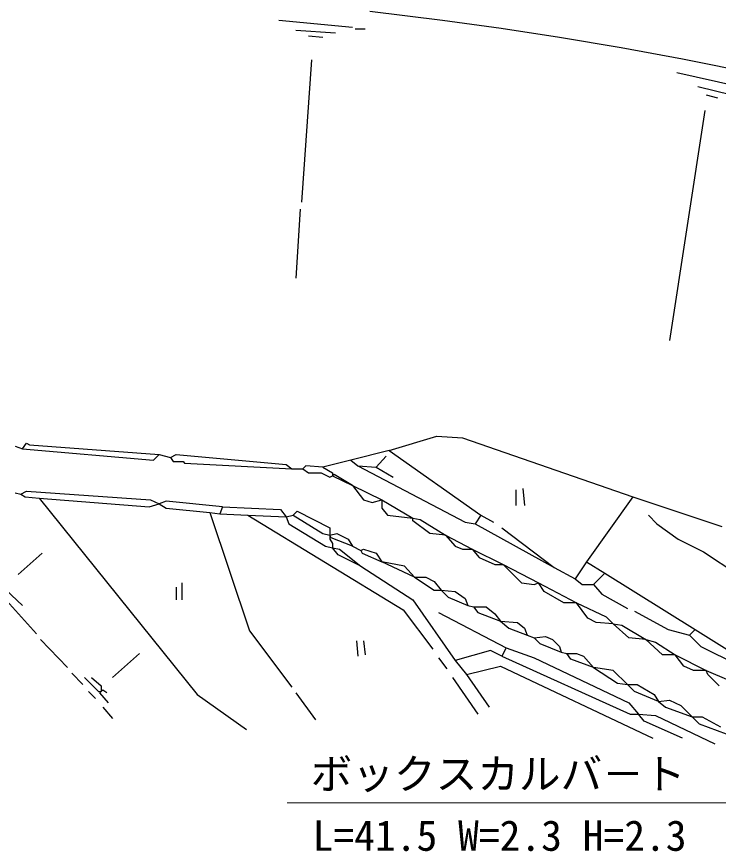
# Model space of a CAD drawing. Units: millimetres, scale not verified. Extents: x 40000 to 680000, y 20000 to 380000.
# Drawn here: x 293491 to 335612, y 241652 to 291756 of the extents above; entities that cross this region are included whole.
import ezdxf
from ezdxf.enums import TextEntityAlignment as Align

# ---------------------------------------------------------------- set-up
doc = ezdxf.new("R2010")
doc.units = ezdxf.units.MM
doc.header["$LTSCALE"] = 1000
doc.layers.add('M-BGD', color=7, linetype='Continuous', lineweight=25)
doc.layers.add('M-BMK-HTXT', color=7, linetype='Continuous', lineweight=13)
doc.styles.add('ＭＳ ゴシック', font='')
doc.styles.get('ＭＳ ゴシック').set_extended_font_data('MS Gothic')

msp = doc.modelspace()

# ---------------------------------------------------------------- linework, layer by layer
at = {"layer": 'M-BGD'}
for p, q in [((309238, 291544), (313642, 291120)), ((310255, 290951), (312626, 290782)), ((311017, 290612), (311863, 290528)), ((313810, 291036), (314404, 291036)), ((311185, 289173), (310594, 280622)), ((333114, 288411), (338363, 287226)), ((334384, 287564), (336417, 287056)), ((334893, 287056), (335570, 286887)), ((334807, 286125), (332692, 272324)), ((310508, 280198), (310255, 276050)), ((315843, 265720), (318722, 266567)), ((318722, 266567), (320246, 266482)), ((293830, 265805), (294083, 266144)), ((294083, 266144), (294253, 266059)), ((294253, 266059), (302042, 265466)), ((320246, 266482), (330489, 262926)), ((293406, 265974), (293830, 265805)), ((293830, 265805), (301704, 265128)), ((315843, 265720), (313556, 265128)), ((315843, 265720), (321346, 261826)), ((301704, 265128), (302042, 265466)), ((302042, 265466), (302720, 265297)), ((302720, 265297), (303057, 265466)), ((302720, 265297), (302888, 265043)), ((303057, 265466), (309661, 264874)), ((313556, 265128), (311863, 264704)), ((313556, 265128), (313980, 264789)), ((315674, 265382), (315081, 264704)), ((302888, 265043), (303481, 265043)), ((303481, 265043), (303566, 264958)), ((303566, 264958), (310001, 264620)), ((309661, 264874), (310001, 264620)), ((310001, 264620), (310678, 264620)), ((310848, 264789), (310678, 264620)), ((310678, 264620), (311017, 264366)), ((311863, 264704), (310848, 264789)), ((311863, 264704), (312456, 264366)), ((313980, 264789), (315081, 264704)), ((313980, 264789), (320414, 261402)), ((315081, 264704), (316097, 264112)), ((311017, 264366), (311779, 264366)), ((311779, 264366), (312286, 264112)), ((312286, 264112), (312456, 264196)), ((312456, 264366), (312456, 264196)), ((312541, 264281), (312456, 264196)), ((312456, 264196), (313642, 263604)), ((313642, 263604), (312541, 264281)), ((313642, 263604), (315420, 262757)), ((313642, 263604), (314319, 262757)), ((293406, 263180), (293745, 263096)), ((293745, 263096), (294083, 263265)), ((293745, 263096), (293999, 262926)), ((294083, 263265), (301533, 262757)), ((323462, 263350), (323462, 262418)), ((323885, 263434), (323971, 262418)), ((293999, 262926), (294846, 262842)), ((294846, 262842), (301450, 262334)), ((294846, 262842), (304328, 251073)), ((301533, 262757), (302042, 262503)), ((302466, 262672), (302042, 262503)), ((305852, 262334), (302466, 262672)), ((314319, 262757), (314827, 262588)), ((314827, 262588), (315420, 262757)), ((315420, 262757), (317281, 261656)), ((315420, 262757), (315420, 262249)), ((330489, 262926), (327696, 259032)), ((330489, 262926), (335824, 261148)), ((301450, 262334), (302042, 262503)), ((302042, 262503), (302466, 262249)), ((302466, 262249), (305089, 261995)), ((305852, 262334), (305682, 261910)), ((305852, 262334), (309324, 262164)), ((309324, 262164), (309661, 261741)), ((310085, 261826), (310339, 262080)), ((310339, 262080), (312286, 261064)), ((315420, 262249), (315757, 261826)), ((305089, 261995), (305682, 261910)), ((305089, 261995), (307460, 254883)), ((305682, 261910), (307376, 261826)), ((307376, 261826), (309661, 261741)), ((307376, 261826), (316689, 256153)), ((309661, 261741), (310085, 261826)), ((309661, 261741), (309831, 261318)), ((310085, 261826), (311863, 260725)), ((315757, 261826), (317281, 261656)), ((317281, 261487), (317281, 261656)), ((317281, 261656), (317706, 261572)), ((317706, 261572), (319230, 260640)), ((321346, 261826), (321007, 261318)), ((321346, 261826), (322107, 261402)), ((331422, 261826), (331930, 261318)), ((309831, 261318), (312032, 259963)), ((312286, 261064), (312286, 260640)), ((318298, 260725), (317281, 261487)), ((320414, 261402), (321007, 261318)), ((321007, 261318), (325749, 258693)), ((322616, 261064), (325749, 258693)), ((331930, 261318), (333200, 260386)), ((311863, 260725), (312286, 260640)), ((312286, 260640), (312709, 260725)), ((312372, 260471), (312286, 260640)), ((312286, 260640), (312286, 260386)), ((312709, 260725), (313387, 260386)), ((319230, 260640), (318298, 260725)), ((319230, 260640), (320837, 259794)), ((319230, 260640), (319822, 259963)), ((312286, 260386), (312456, 260132)), ((313642, 259963), (312372, 260471)), ((312456, 260132), (312456, 259878)), ((313387, 260386), (313642, 259963)), ((333200, 260386), (334724, 259624)), ((295014, 259540), (293576, 258270)), ((312032, 259963), (312456, 259878)), ((312795, 259455), (312456, 259878)), ((312456, 259878), (312880, 259794)), ((312880, 259794), (314150, 258778)), ((313642, 259963), (314150, 259709)), ((314150, 259709), (314319, 259794)), ((314150, 259709), (314233, 259540)), ((314233, 259540), (315420, 259032)), ((314319, 259794), (315081, 259540)), ((315081, 259540), (315420, 259032)), ((319822, 259963), (320246, 259794)), ((320246, 259794), (320837, 259794)), ((320837, 259794), (322701, 258862)), ((320837, 259794), (321261, 259286)), ((334724, 259624), (337941, 257508)), ((314150, 258778), (312795, 259455)), ((321261, 259286), (322193, 258862)), ((314150, 258778), (317281, 256746)), ((316774, 258778), (315420, 259032)), ((317367, 258100), (315420, 259032)), ((317367, 258100), (316774, 258778)), ((322193, 258862), (322701, 258862)), ((322701, 258862), (324818, 257762)), ((322701, 258862), (323802, 257762)), ((325749, 258693), (327019, 258016)), ((327696, 259032), (327019, 258016)), ((327696, 259032), (328797, 258354)), ((291544, 258185), (294676, 254714)), ((317367, 258100), (318044, 258100)), ((317367, 258100), (318552, 257338)), ((318044, 258100), (318552, 257846)), ((328797, 258354), (328120, 257677)), ((328797, 258354), (334216, 254968)), ((292475, 257677), (293830, 256407)), ((303397, 257762), (303397, 256746)), ((318552, 257846), (318976, 257338)), ((323802, 257762), (324563, 257677)), ((324563, 257677), (324818, 257762)), ((324818, 257762), (327104, 256576)), ((325156, 257254), (324818, 257762)), ((327019, 258016), (327442, 257677)), ((327442, 257677), (328120, 257677)), ((328120, 257677), (328628, 257084)), ((303057, 257508), (303057, 256746)), ((318552, 257338), (318976, 257338)), ((318976, 257338), (319822, 257254)), ((318976, 257338), (319399, 256915)), ((319822, 257254), (320414, 256830)), ((326342, 256576), (325156, 257254)), ((328628, 257084), (330152, 256238)), ((317281, 256746), (319822, 253105)), ((319399, 256915), (320583, 256407)), ((320414, 256830), (320583, 256407)), ((327104, 256576), (326342, 256576)), ((327104, 256576), (328881, 255730)), ((327781, 255645), (327104, 256576)), ((316689, 256153), (318468, 253782)), ((320583, 256407), (320923, 256322)), ((320923, 256322), (321684, 256322)), ((320923, 256322), (321177, 255984)), ((321684, 256322), (322193, 255899)), ((330575, 256068), (332606, 254968)), ((318806, 255984), (322870, 253867)), ((321177, 255984), (322531, 255476)), ((322193, 255899), (322531, 255476)), ((328288, 255391), (327781, 255645)), ((328881, 255730), (329305, 255306)), ((322531, 255476), (323548, 255391)), ((322531, 255476), (323039, 255052)), ((323039, 255052), (324139, 254629)), ((323548, 255391), (323971, 255052)), ((323971, 255052), (324139, 254629)), ((329305, 255306), (328288, 255391)), ((330235, 254460), (329305, 255306)), ((329305, 255306), (329812, 255222)), ((329812, 255222), (331252, 254375)), ((307460, 254883), (310001, 251496)), ((324139, 254629), (324563, 254460)), ((324563, 254460), (325241, 254544)), ((325241, 254544), (325663, 254375)), ((332606, 254968), (333877, 254629)), ((334216, 254968), (333877, 254629)), ((333877, 254629), (334554, 253952)), ((334216, 254968), (339464, 251666)), ((294930, 254375), (296538, 252682)), ((313896, 254290), (313980, 253359)), ((314319, 254290), (314404, 253444)), ((324563, 254460), (324902, 254121)), ((324902, 254121), (326172, 253613)), ((325663, 254375), (326087, 253952)), ((331252, 254375), (330235, 254460)), ((332268, 253444), (331252, 254375)), ((331252, 254375), (331845, 254206)), ((331845, 254206), (333030, 253444)), ((300856, 253528), (299248, 252089)), ((321938, 253698), (319822, 253105)), ((322616, 253359), (321938, 253698)), ((322870, 253867), (322616, 253359)), ((322870, 253867), (324563, 253274)), ((326087, 253952), (326172, 253613)), ((326172, 253613), (326510, 253528)), ((326510, 253528), (327104, 253528)), ((326764, 253190), (326510, 253528)), ((327104, 253528), (327527, 253359)), ((334554, 253952), (339464, 251496)), ((318806, 253274), (319313, 252597)), ((319822, 253105), (320500, 252258)), ((322616, 253359), (330321, 249888)), ((324563, 253274), (330235, 250565)), ((328120, 252682), (326764, 253190)), ((327527, 253359), (328120, 252682)), ((333030, 253444), (332268, 253444)), ((333030, 253444), (334893, 252512)), ((333537, 252766), (333030, 253444)), ((320500, 252258), (322531, 252766)), ((322531, 252766), (331676, 248448)), ((329305, 252512), (328120, 252682)), ((328120, 252682), (329558, 251750)), ((334131, 252512), (333537, 252766)), ((296793, 252343), (297470, 251666)), ((297555, 252089), (298402, 251242)), ((297978, 252089), (298571, 251581)), ((319653, 252089), (321177, 249888)), ((320500, 252258), (321854, 250311)), ((330152, 251666), (329305, 252512)), ((334893, 252512), (334131, 252512)), ((334893, 252512), (336248, 251920)), ((334978, 252258), (334893, 252512)), ((335655, 251581), (334978, 252258)), ((298571, 251581), (298571, 251242)), ((329558, 251750), (330152, 251666)), ((330575, 251242), (330152, 251666)), ((330152, 251666), (330744, 251666)), ((330744, 251666), (331759, 251073)), ((297808, 251242), (298231, 250819)), ((298402, 251242), (298571, 251242)), ((298485, 251158), (298571, 251242)), ((298994, 250565), (298485, 251158)), ((298656, 251327), (298571, 251242)), ((298909, 251158), (298656, 251327)), ((304328, 251073), (307292, 248956)), ((310255, 251158), (311439, 249549)), ((332013, 250650), (330575, 251242)), ((331759, 251073), (332013, 250650)), ((330235, 250565), (330829, 249888)), ((332013, 250650), (332692, 250734)), ((332013, 250650), (332437, 250311)), ((332692, 250734), (333369, 250396)), ((298656, 250311), (299248, 249634)), ((332437, 250311), (334046, 249718)), ((333369, 250396), (334046, 249718)), ((330321, 249888), (330829, 249888)), ((330829, 249888), (331845, 249803)), ((331168, 249464), (330829, 249888)), ((331845, 249803), (335401, 248110)), ((334046, 249718), (334638, 249718)), ((334046, 249718), (334470, 249295)), ((334638, 249718), (335739, 249126)), ((333454, 248448), (331168, 249464)), ((334470, 249295), (336078, 248702))]:
    msp.add_line(p, q, dxfattribs=at)
msp.add_lwpolyline([(314695, 292083), (319052, 291545), (322568, 291061), (326087, 290528), (329775, 289911), (333463, 289233), (337941, 288326), (341922, 287441), (345900, 286495), (350740, 285283), (355580, 284029), (357922, 283416)], dxfattribs=at)
at = {"layer": 'M-BMK-HTXT'}
msp.add_line((342223, 244552), (309729, 244552), dxfattribs=at)

# ---------------------------------------------------------------- texts
at = {"layer": 'M-BMK-HTXT', "style": 'ＭＳ ゴシック'}
for s, p in [('ボックスカルバ－ト', (311141, 244834)), ('L=41.5 W=2.3 H=2.3', (311261, 241132))]:
    msp.add_text(s, height=1833, dxfattribs=at).set_placement(p, align=Align.BOTTOM_LEFT)

doc.saveas('drawing.dxf')
